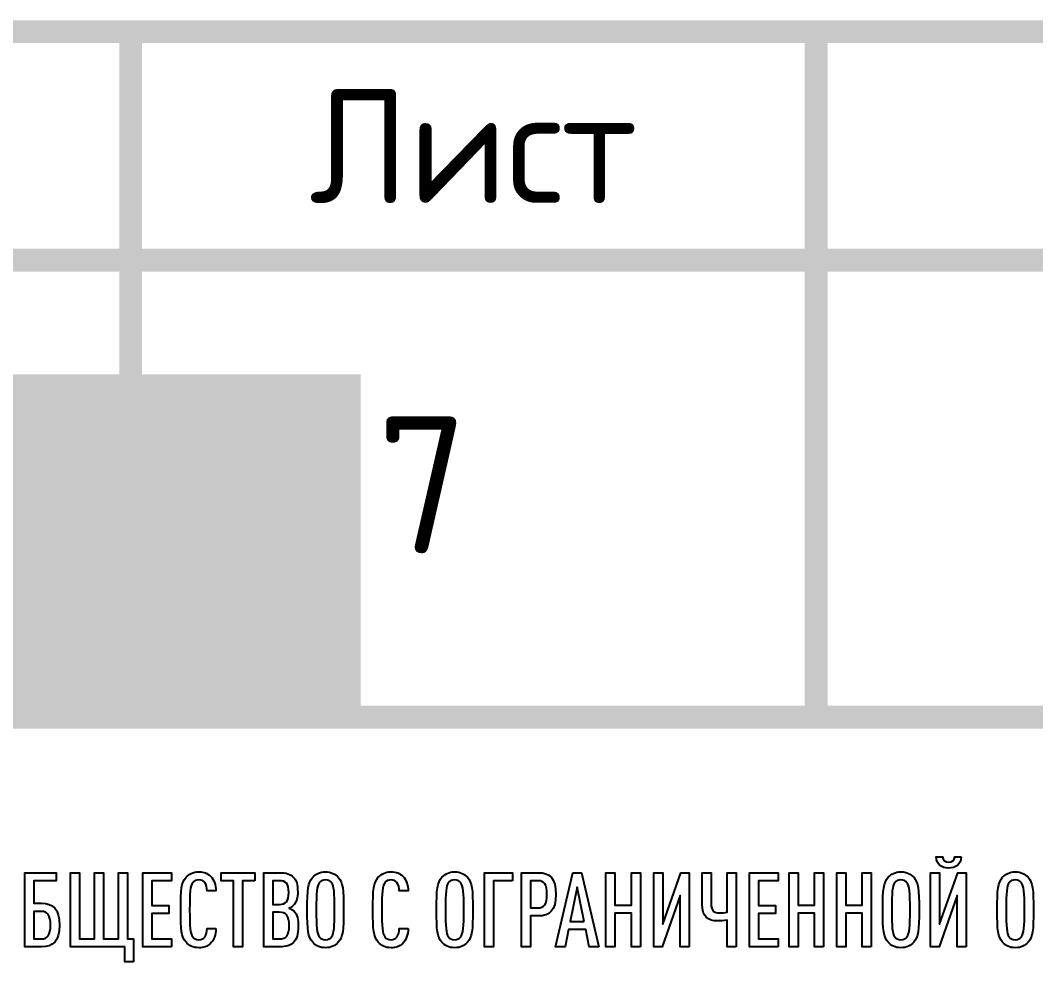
# Model space of a CAD drawing. Header units: metres. Extents: x 1981 to 7362, y 1229 to 3678.
# Drawn here: x 3474.29 to 3496.51, y 2945.79 to 2966.67 of the extents above; entities that cross this region are included whole.
import ezdxf
from ezdxf.enums import TextEntityAlignment as Align

# ---------------------------------------------------------------- set-up
doc = ezdxf.new("R2018")
doc.units = ezdxf.units.M
doc.layers.add('layer 1', color=7, linetype='Continuous')
doc.layers.add('Форматы', color=7, linetype='Continuous')
doc.styles.add('GOST-2.304_Type-B', font='GOST Common.ttf')
doc.styles.get("Standard").update_dxf_attribs({"font": 'GOST Common.ttf'})

# ---------------------------------------------------------------- blocks, each defined once
blk = doc.blocks.new('Лого')
at = {"layer": 'layer 1', "color": 159}
for points, knots in [([(6.6198, 2.3792), (6.6198, 2.3792), (6.5883, 2.3792), (6.5883, 2.3792), (6.5883, 2.3792), (6.5862, 2.3604), (6.5751, 2.3523), (6.5583, 2.3523), (6.5583, 2.3523), (6.5415, 2.3523), (6.5304, 2.3604), (6.5283, 2.3792), (6.5283, 2.3792), (6.5283, 2.3792), (6.4968, 2.3792), (6.4968, 2.3792), (6.4968, 2.3792), (6.4994, 2.3391), (6.5243, 2.3239), (6.5583, 2.3239), (6.5583, 2.3239), (6.5923, 2.3239), (6.6172, 2.3391), (6.6198, 2.3792)], [0, 0, 0, 0, 0.142857, 0.142857, 0.142857, 0.142857, 0.285714, 0.285714, 0.285714, 0.285714, 0.428571, 0.428571, 0.428571, 0.428571, 0.571429, 0.571429, 0.571429, 0.571429, 0.714286, 0.714286, 0.714286, 0.714286, 1, 1, 1, 1]), ([(2.2278, 2.046), (2.2278, 2.1263), (2.1958, 2.1522), (2.1409, 2.1522), (2.1409, 2.1522), (2.1409, 2.1522), (2.1023, 2.1522), (2.1023, 2.1522), (2.1023, 2.1522), (2.1023, 2.1522), (2.1023, 2.2624), (2.1023, 2.2624), (2.1023, 2.2624), (2.1023, 2.2624), (2.2115, 2.2624), (2.2115, 2.2624), (2.2115, 2.2624), (2.2115, 2.2624), (2.2115, 2.3015), (2.2115, 2.3015), (2.2115, 2.3015), (2.2115, 2.3015), (2.0586, 2.3015), (2.0586, 2.3015), (2.0586, 2.3015), (2.0586, 2.3015), (2.0586, 1.9399), (2.0586, 1.9399), (2.0586, 1.9399), (2.0586, 1.9399), (2.1409, 1.9399), (2.1409, 1.9399), (2.1409, 1.9399), (2.1953, 1.9399), (2.2278, 1.9663), (2.2278, 2.046)], [0, 0, 0, 0, 0.1, 0.1, 0.1, 0.1, 0.2, 0.2, 0.2, 0.2, 0.3, 0.3, 0.3, 0.3, 0.4, 0.4, 0.4, 0.4, 0.5, 0.5, 0.5, 0.5, 0.6, 0.6, 0.6, 0.6, 0.7, 0.7, 0.7, 0.7, 0.8, 0.8, 0.8, 0.8, 1, 1, 1, 1]), ([(2.5874, 1.8678), (2.5874, 1.8678), (2.5874, 1.979), (2.5874, 1.979), (2.5874, 1.979), (2.5874, 1.979), (2.5589, 1.979), (2.5589, 1.979), (2.5589, 1.979), (2.5589, 1.979), (2.5589, 2.3015), (2.5589, 2.3015), (2.5589, 2.3015), (2.5589, 2.3015), (2.5153, 2.3015), (2.5153, 2.3015), (2.5153, 2.3015), (2.5153, 2.3015), (2.5153, 1.979), (2.5153, 1.979), (2.5153, 1.979), (2.5153, 1.979), (2.4421, 1.979), (2.4421, 1.979), (2.4421, 1.979), (2.4421, 1.979), (2.4421, 2.3015), (2.4421, 2.3015), (2.4421, 2.3015), (2.4421, 2.3015), (2.3984, 2.3015), (2.3984, 2.3015), (2.3984, 2.3015), (2.3984, 2.3015), (2.3984, 1.979), (2.3984, 1.979), (2.3984, 1.979), (2.3984, 1.979), (2.3253, 1.979), (2.3253, 1.979), (2.3253, 1.979), (2.3253, 1.979), (2.3253, 2.3015), (2.3253, 2.3015), (2.3253, 2.3015), (2.3253, 2.3015), (2.2816, 2.3015), (2.2816, 2.3015), (2.2816, 2.3015), (2.2816, 2.3015), (2.2816, 1.9399), (2.2816, 1.9399), (2.2816, 1.9399), (2.2816, 1.9399), (2.5457, 1.9399), (2.5457, 1.9399), (2.5457, 1.9399), (2.5457, 1.9399), (2.5457, 1.8678), (2.5457, 1.8678), (2.5457, 1.8678), (2.5457, 1.8678), (2.5874, 1.8678), (2.5874, 1.8678)], [0, 0, 0, 0, 0.058824, 0.058824, 0.058824, 0.058824, 0.117647, 0.117647, 0.117647, 0.117647, 0.176471, 0.176471, 0.176471, 0.176471, 0.235294, 0.235294, 0.235294, 0.235294, 0.294118, 0.294118, 0.294118, 0.294118, 0.352941, 0.352941, 0.352941, 0.352941, 0.411765, 0.411765, 0.411765, 0.411765, 0.470588, 0.470588, 0.470588, 0.470588, 0.529412, 0.529412, 0.529412, 0.529412, 0.588235, 0.588235, 0.588235, 0.588235, 0.647059, 0.647059, 0.647059, 0.647059, 0.705882, 0.705882, 0.705882, 0.705882, 0.764706, 0.764706, 0.764706, 0.764706, 0.823529, 0.823529, 0.823529, 0.823529, 0.882353, 0.882353, 0.882353, 0.882353, 1, 1, 1, 1]), ([(2.7733, 1.9399), (2.7733, 1.9399), (2.7733, 1.979), (2.7733, 1.979), (2.7733, 1.979), (2.7733, 1.979), (2.6773, 1.979), (2.6773, 1.979), (2.6773, 1.979), (2.6773, 1.979), (2.6773, 2.1019), (2.6773, 2.1019), (2.6773, 2.1019), (2.6773, 2.1019), (2.7601, 2.1019), (2.7601, 2.1019), (2.7601, 2.1019), (2.7601, 2.1019), (2.7601, 2.141), (2.7601, 2.141), (2.7601, 2.141), (2.7601, 2.141), (2.6773, 2.141), (2.6773, 2.141), (2.6773, 2.141), (2.6773, 2.141), (2.6773, 2.2624), (2.6773, 2.2624), (2.6773, 2.2624), (2.6773, 2.2624), (2.7733, 2.2624), (2.7733, 2.2624), (2.7733, 2.2624), (2.7733, 2.2624), (2.7733, 2.3015), (2.7733, 2.3015), (2.7733, 2.3015), (2.7733, 2.3015), (2.6336, 2.3015), (2.6336, 2.3015), (2.6336, 2.3015), (2.6336, 2.3015), (2.6336, 1.9399), (2.6336, 1.9399), (2.6336, 1.9399), (2.6336, 1.9399), (2.7733, 1.9399), (2.7733, 1.9399)], [0, 0, 0, 0, 0.076923, 0.076923, 0.076923, 0.076923, 0.153846, 0.153846, 0.153846, 0.153846, 0.230769, 0.230769, 0.230769, 0.230769, 0.307692, 0.307692, 0.307692, 0.307692, 0.384615, 0.384615, 0.384615, 0.384615, 0.461538, 0.461538, 0.461538, 0.461538, 0.538462, 0.538462, 0.538462, 0.538462, 0.615385, 0.615385, 0.615385, 0.615385, 0.692308, 0.692308, 0.692308, 0.692308, 0.769231, 0.769231, 0.769231, 0.769231, 0.846154, 0.846154, 0.846154, 0.846154, 1, 1, 1, 1]), ([(2.9897, 2.0293), (2.9897, 2.0293), (2.9465, 2.0293), (2.9465, 2.0293), (2.9465, 2.0293), (2.946, 2.014), (2.9429, 1.9983), (2.9348, 1.9876), (2.9348, 1.9876), (2.9292, 1.9805), (2.9201, 1.9749), (2.9064, 1.9749), (2.9064, 1.9749), (2.8921, 1.9749), (2.8825, 1.9805), (2.8764, 1.9886), (2.8764, 1.9886), (2.8637, 2.0059), (2.8617, 2.0349), (2.8617, 2.1207), (2.8617, 2.1207), (2.8617, 2.2065), (2.8637, 2.2355), (2.8764, 2.2528), (2.8764, 2.2528), (2.8825, 2.2609), (2.8921, 2.2665), (2.9064, 2.2665), (2.9064, 2.2665), (2.9201, 2.2665), (2.9292, 2.2609), (2.9348, 2.2538), (2.9348, 2.2538), (2.9434, 2.2431), (2.946, 2.2279), (2.9465, 2.2126), (2.9465, 2.2126), (2.9465, 2.2126), (2.9897, 2.2126), (2.9897, 2.2126), (2.9897, 2.2126), (2.9891, 2.2421), (2.9805, 2.268), (2.9638, 2.2843), (2.9638, 2.2843), (2.9495, 2.298), (2.9318, 2.3056), (2.9064, 2.3056), (2.9064, 2.3056), (2.8779, 2.3056), (2.8581, 2.2949), (2.8444, 2.2792), (2.8444, 2.2792), (2.8205, 2.2517), (2.818, 2.2208), (2.818, 2.1207), (2.818, 2.1207), (2.818, 2.0206), (2.8205, 1.9897), (2.8444, 1.9622), (2.8444, 1.9622), (2.8581, 1.9465), (2.8779, 1.9358), (2.9064, 1.9358), (2.9064, 1.9358), (2.9302, 1.9358), (2.948, 1.9429), (2.9622, 1.9556), (2.9622, 1.9556), (2.98, 1.9719), (2.9891, 1.9988), (2.9897, 2.0293)], [0, 0, 0, 0, 0.052632, 0.052632, 0.052632, 0.052632, 0.105263, 0.105263, 0.105263, 0.105263, 0.157895, 0.157895, 0.157895, 0.157895, 0.210526, 0.210526, 0.210526, 0.210526, 0.263158, 0.263158, 0.263158, 0.263158, 0.315789, 0.315789, 0.315789, 0.315789, 0.368421, 0.368421, 0.368421, 0.368421, 0.421053, 0.421053, 0.421053, 0.421053, 0.473684, 0.473684, 0.473684, 0.473684, 0.526316, 0.526316, 0.526316, 0.526316, 0.578947, 0.578947, 0.578947, 0.578947, 0.631579, 0.631579, 0.631579, 0.631579, 0.684211, 0.684211, 0.684211, 0.684211, 0.736842, 0.736842, 0.736842, 0.736842, 0.789474, 0.789474, 0.789474, 0.789474, 0.842105, 0.842105, 0.842105, 0.842105, 0.894737, 0.894737, 0.894737, 0.894737, 1, 1, 1, 1]), ([(3.1796, 2.2624), (3.1796, 2.2624), (3.1796, 2.3015), (3.1796, 2.3015), (3.1796, 2.3015), (3.1796, 2.3015), (3.0145, 2.3015), (3.0145, 2.3015), (3.0145, 2.3015), (3.0145, 2.3015), (3.0145, 2.2624), (3.0145, 2.2624), (3.0145, 2.2624), (3.0145, 2.2624), (3.0755, 2.2624), (3.0755, 2.2624), (3.0755, 2.2624), (3.0755, 2.2624), (3.0755, 1.9399), (3.0755, 1.9399), (3.0755, 1.9399), (3.0755, 1.9399), (3.1192, 1.9399), (3.1192, 1.9399), (3.1192, 1.9399), (3.1192, 1.9399), (3.1192, 2.2624), (3.1192, 2.2624), (3.1192, 2.2624), (3.1192, 2.2624), (3.1796, 2.2624), (3.1796, 2.2624)], [0, 0, 0, 0, 0.111111, 0.111111, 0.111111, 0.111111, 0.222222, 0.222222, 0.222222, 0.222222, 0.333333, 0.333333, 0.333333, 0.333333, 0.444444, 0.444444, 0.444444, 0.444444, 0.555556, 0.555556, 0.555556, 0.555556, 0.666667, 0.666667, 0.666667, 0.666667, 0.777778, 0.777778, 0.777778, 0.777778, 1, 1, 1, 1]), ([(3.3904, 2.0415), (3.3904, 2.0725), (3.3874, 2.0968), (3.3686, 2.1151), (3.3686, 2.1151), (3.3625, 2.1207), (3.3543, 2.1258), (3.3462, 2.1283), (3.3462, 2.1283), (3.3533, 2.1314), (3.3604, 2.1359), (3.3665, 2.142), (3.3665, 2.142), (3.3843, 2.1593), (3.3879, 2.1806), (3.3879, 2.2065), (3.3879, 2.2065), (3.3879, 2.2457), (3.3823, 2.2634), (3.3665, 2.2797), (3.3665, 2.2797), (3.3518, 2.2949), (3.3325, 2.3015), (3.3005, 2.3015), (3.3005, 2.3015), (3.3005, 2.3015), (3.2228, 2.3015), (3.2228, 2.3015), (3.2228, 2.3015), (3.2228, 2.3015), (3.2228, 1.9399), (3.2228, 1.9399), (3.2228, 1.9399), (3.2228, 1.9399), (3.3005, 1.9399), (3.3005, 1.9399), (3.3005, 1.9399), (3.3325, 1.9399), (3.3523, 1.9465), (3.367, 1.9617), (3.367, 1.9617), (3.3833, 1.9785), (3.3904, 1.9978), (3.3904, 2.0415)], [0, 0, 0, 0, 0.083333, 0.083333, 0.083333, 0.083333, 0.166667, 0.166667, 0.166667, 0.166667, 0.25, 0.25, 0.25, 0.25, 0.333333, 0.333333, 0.333333, 0.333333, 0.416667, 0.416667, 0.416667, 0.416667, 0.5, 0.5, 0.5, 0.5, 0.583333, 0.583333, 0.583333, 0.583333, 0.666667, 0.666667, 0.666667, 0.666667, 0.75, 0.75, 0.75, 0.75, 0.833333, 0.833333, 0.833333, 0.833333, 1, 1, 1, 1]), ([(3.6114, 2.1207), (3.6114, 2.2208), (3.6083, 2.2533), (3.5849, 2.2792), (3.5849, 2.2792), (3.5707, 2.2949), (3.5514, 2.3056), (3.523, 2.3056), (3.523, 2.3056), (3.4945, 2.3056), (3.4752, 2.2949), (3.461, 2.2792), (3.461, 2.2792), (3.4376, 2.2533), (3.4346, 2.2208), (3.4346, 2.1207), (3.4346, 2.1207), (3.4346, 2.0206), (3.4376, 1.9881), (3.461, 1.9622), (3.461, 1.9622), (3.4752, 1.9465), (3.4945, 1.9358), (3.523, 1.9358), (3.523, 1.9358), (3.5514, 1.9358), (3.5707, 1.9465), (3.5849, 1.9622), (3.5849, 1.9622), (3.6083, 1.9881), (3.6114, 2.0206), (3.6114, 2.1207)], [0, 0, 0, 0, 0.111111, 0.111111, 0.111111, 0.111111, 0.222222, 0.222222, 0.222222, 0.222222, 0.333333, 0.333333, 0.333333, 0.333333, 0.444444, 0.444444, 0.444444, 0.444444, 0.555556, 0.555556, 0.555556, 0.555556, 0.666667, 0.666667, 0.666667, 0.666667, 0.777778, 0.777778, 0.777778, 0.777778, 1, 1, 1, 1]), ([(3.9258, 2.0293), (3.9258, 2.0293), (3.8826, 2.0293), (3.8826, 2.0293), (3.8826, 2.0293), (3.8821, 2.014), (3.879, 1.9983), (3.8709, 1.9876), (3.8709, 1.9876), (3.8653, 1.9805), (3.8562, 1.9749), (3.8425, 1.9749), (3.8425, 1.9749), (3.8282, 1.9749), (3.8186, 1.9805), (3.8125, 1.9886), (3.8125, 1.9886), (3.7998, 2.0059), (3.7978, 2.0349), (3.7978, 2.1207), (3.7978, 2.1207), (3.7978, 2.2065), (3.7998, 2.2355), (3.8125, 2.2528), (3.8125, 2.2528), (3.8186, 2.2609), (3.8282, 2.2665), (3.8425, 2.2665), (3.8425, 2.2665), (3.8562, 2.2665), (3.8653, 2.2609), (3.8709, 2.2538), (3.8709, 2.2538), (3.8795, 2.2431), (3.8821, 2.2279), (3.8826, 2.2126), (3.8826, 2.2126), (3.8826, 2.2126), (3.9258, 2.2126), (3.9258, 2.2126), (3.9258, 2.2126), (3.9252, 2.2421), (3.9166, 2.268), (3.8999, 2.2843), (3.8999, 2.2843), (3.8856, 2.298), (3.8679, 2.3056), (3.8425, 2.3056), (3.8425, 2.3056), (3.814, 2.3056), (3.7942, 2.2949), (3.7805, 2.2792), (3.7805, 2.2792), (3.7566, 2.2517), (3.7541, 2.2208), (3.7541, 2.1207), (3.7541, 2.1207), (3.7541, 2.0206), (3.7566, 1.9897), (3.7805, 1.9622), (3.7805, 1.9622), (3.7942, 1.9465), (3.814, 1.9358), (3.8425, 1.9358), (3.8425, 1.9358), (3.8663, 1.9358), (3.8841, 1.9429), (3.8983, 1.9556), (3.8983, 1.9556), (3.9161, 1.9719), (3.9252, 1.9988), (3.9258, 2.0293)], [0, 0, 0, 0, 0.052632, 0.052632, 0.052632, 0.052632, 0.105263, 0.105263, 0.105263, 0.105263, 0.157895, 0.157895, 0.157895, 0.157895, 0.210526, 0.210526, 0.210526, 0.210526, 0.263158, 0.263158, 0.263158, 0.263158, 0.315789, 0.315789, 0.315789, 0.315789, 0.368421, 0.368421, 0.368421, 0.368421, 0.421053, 0.421053, 0.421053, 0.421053, 0.473684, 0.473684, 0.473684, 0.473684, 0.526316, 0.526316, 0.526316, 0.526316, 0.578947, 0.578947, 0.578947, 0.578947, 0.631579, 0.631579, 0.631579, 0.631579, 0.684211, 0.684211, 0.684211, 0.684211, 0.736842, 0.736842, 0.736842, 0.736842, 0.789474, 0.789474, 0.789474, 0.789474, 0.842105, 0.842105, 0.842105, 0.842105, 0.894737, 0.894737, 0.894737, 0.894737, 1, 1, 1, 1]), ([(4.2407, 2.1207), (4.2407, 2.2208), (4.2376, 2.2533), (4.2143, 2.2792), (4.2143, 2.2792), (4.2, 2.2949), (4.1807, 2.3056), (4.1523, 2.3056), (4.1523, 2.3056), (4.1238, 2.3056), (4.1045, 2.2949), (4.0903, 2.2792), (4.0903, 2.2792), (4.067, 2.2533), (4.0639, 2.2208), (4.0639, 2.1207), (4.0639, 2.1207), (4.0639, 2.0206), (4.067, 1.9881), (4.0903, 1.9622), (4.0903, 1.9622), (4.1045, 1.9465), (4.1238, 1.9358), (4.1523, 1.9358), (4.1523, 1.9358), (4.1807, 1.9358), (4.2, 1.9465), (4.2143, 1.9622), (4.2143, 1.9622), (4.2376, 1.9881), (4.2407, 2.0206), (4.2407, 2.1207)], [0, 0, 0, 0, 0.111111, 0.111111, 0.111111, 0.111111, 0.222222, 0.222222, 0.222222, 0.222222, 0.333333, 0.333333, 0.333333, 0.333333, 0.444444, 0.444444, 0.444444, 0.444444, 0.555556, 0.555556, 0.555556, 0.555556, 0.666667, 0.666667, 0.666667, 0.666667, 0.777778, 0.777778, 0.777778, 0.777778, 1, 1, 1, 1]), ([(4.4337, 2.2624), (4.4337, 2.2624), (4.4337, 2.3015), (4.4337, 2.3015), (4.4337, 2.3015), (4.4337, 2.3015), (4.297, 2.3015), (4.297, 2.3015), (4.297, 2.3015), (4.297, 2.3015), (4.297, 1.9399), (4.297, 1.9399), (4.297, 1.9399), (4.297, 1.9399), (4.3407, 1.9399), (4.3407, 1.9399), (4.3407, 1.9399), (4.3407, 1.9399), (4.3407, 2.2624), (4.3407, 2.2624), (4.3407, 2.2624), (4.3407, 2.2624), (4.4337, 2.2624), (4.4337, 2.2624)], [0, 0, 0, 0, 0.142857, 0.142857, 0.142857, 0.142857, 0.285714, 0.285714, 0.285714, 0.285714, 0.428571, 0.428571, 0.428571, 0.428571, 0.571429, 0.571429, 0.571429, 0.571429, 0.714286, 0.714286, 0.714286, 0.714286, 1, 1, 1, 1]), ([(4.6455, 2.1959), (4.6455, 2.2761), (4.6145, 2.3015), (4.5596, 2.3015), (4.5596, 2.3015), (4.5596, 2.3015), (4.4784, 2.3015), (4.4784, 2.3015), (4.4784, 2.3015), (4.4784, 2.3015), (4.4784, 1.9399), (4.4784, 1.9399), (4.4784, 1.9399), (4.4784, 1.9399), (4.522, 1.9399), (4.522, 1.9399), (4.522, 1.9399), (4.522, 1.9399), (4.522, 2.0907), (4.522, 2.0907), (4.522, 2.0907), (4.522, 2.0907), (4.5596, 2.0907), (4.5596, 2.0907), (4.5596, 2.0907), (4.6135, 2.0907), (4.6455, 2.1166), (4.6455, 2.1959)], [0, 0, 0, 0, 0.125, 0.125, 0.125, 0.125, 0.25, 0.25, 0.25, 0.25, 0.375, 0.375, 0.375, 0.375, 0.5, 0.5, 0.5, 0.5, 0.625, 0.625, 0.625, 0.625, 0.75, 0.75, 0.75, 0.75, 1, 1, 1, 1]), ([(4.8542, 1.9399), (4.8542, 1.9399), (4.7704, 2.3015), (4.7704, 2.3015), (4.7704, 2.3015), (4.7704, 2.3015), (4.7283, 2.3015), (4.7283, 2.3015), (4.7283, 2.3015), (4.7283, 2.3015), (4.6439, 1.9399), (4.6439, 1.9399), (4.6439, 1.9399), (4.6439, 1.9399), (4.6897, 1.9399), (4.6897, 1.9399), (4.6897, 1.9399), (4.6897, 1.9399), (4.7069, 2.0252), (4.7069, 2.0252), (4.7069, 2.0252), (4.7069, 2.0252), (4.7907, 2.0252), (4.7907, 2.0252), (4.7907, 2.0252), (4.7907, 2.0252), (4.808, 1.9399), (4.808, 1.9399), (4.808, 1.9399), (4.808, 1.9399), (4.8542, 1.9399), (4.8542, 1.9399)], [0, 0, 0, 0, 0.111111, 0.111111, 0.111111, 0.111111, 0.222222, 0.222222, 0.222222, 0.222222, 0.333333, 0.333333, 0.333333, 0.333333, 0.444444, 0.444444, 0.444444, 0.444444, 0.555556, 0.555556, 0.555556, 0.555556, 0.666667, 0.666667, 0.666667, 0.666667, 0.777778, 0.777778, 0.777778, 0.777778, 1, 1, 1, 1]), ([(5.0569, 1.9399), (5.0569, 1.9399), (5.0569, 2.3015), (5.0569, 2.3015), (5.0569, 2.3015), (5.0569, 2.3015), (5.0132, 2.3015), (5.0132, 2.3015), (5.0132, 2.3015), (5.0132, 2.3015), (5.0132, 2.1436), (5.0132, 2.1436), (5.0132, 2.1436), (5.0132, 2.1436), (4.933, 2.1436), (4.933, 2.1436), (4.933, 2.1436), (4.933, 2.1436), (4.933, 2.3015), (4.933, 2.3015), (4.933, 2.3015), (4.933, 2.3015), (4.8893, 2.3015), (4.8893, 2.3015), (4.8893, 2.3015), (4.8893, 2.3015), (4.8893, 1.9399), (4.8893, 1.9399), (4.8893, 1.9399), (4.8893, 1.9399), (4.933, 1.9399), (4.933, 1.9399), (4.933, 1.9399), (4.933, 1.9399), (4.933, 2.1039), (4.933, 2.1039), (4.933, 2.1039), (4.933, 2.1039), (5.0132, 2.1039), (5.0132, 2.1039), (5.0132, 2.1039), (5.0132, 2.1039), (5.0132, 1.9399), (5.0132, 1.9399), (5.0132, 1.9399), (5.0132, 1.9399), (5.0569, 1.9399), (5.0569, 1.9399)], [0, 0, 0, 0, 0.076923, 0.076923, 0.076923, 0.076923, 0.153846, 0.153846, 0.153846, 0.153846, 0.230769, 0.230769, 0.230769, 0.230769, 0.307692, 0.307692, 0.307692, 0.307692, 0.384615, 0.384615, 0.384615, 0.384615, 0.461538, 0.461538, 0.461538, 0.461538, 0.538462, 0.538462, 0.538462, 0.538462, 0.615385, 0.615385, 0.615385, 0.615385, 0.692308, 0.692308, 0.692308, 0.692308, 0.769231, 0.769231, 0.769231, 0.769231, 0.846154, 0.846154, 0.846154, 0.846154, 1, 1, 1, 1]), ([(5.2946, 1.9399), (5.2946, 1.9399), (5.2946, 2.3015), (5.2946, 2.3015), (5.2946, 2.3015), (5.2946, 2.3015), (5.2545, 2.3015), (5.2545, 2.3015), (5.2545, 2.3015), (5.2545, 2.3015), (5.1656, 2.0501), (5.1656, 2.0501), (5.1656, 2.0501), (5.1656, 2.0501), (5.1656, 2.3015), (5.1656, 2.3015), (5.1656, 2.3015), (5.1656, 2.3015), (5.1219, 2.3015), (5.1219, 2.3015), (5.1219, 2.3015), (5.1219, 2.3015), (5.1219, 1.9399), (5.1219, 1.9399), (5.1219, 1.9399), (5.1219, 1.9399), (5.1625, 1.9399), (5.1625, 1.9399), (5.1625, 1.9399), (5.1625, 1.9399), (5.2509, 2.1908), (5.2509, 2.1908), (5.2509, 2.1908), (5.2509, 2.1908), (5.2509, 1.9399), (5.2509, 1.9399), (5.2509, 1.9399), (5.2509, 1.9399), (5.2946, 1.9399), (5.2946, 1.9399)], [0, 0, 0, 0, 0.090909, 0.090909, 0.090909, 0.090909, 0.181818, 0.181818, 0.181818, 0.181818, 0.272727, 0.272727, 0.272727, 0.272727, 0.363636, 0.363636, 0.363636, 0.363636, 0.454545, 0.454545, 0.454545, 0.454545, 0.545455, 0.545455, 0.545455, 0.545455, 0.636364, 0.636364, 0.636364, 0.636364, 0.727273, 0.727273, 0.727273, 0.727273, 0.818182, 0.818182, 0.818182, 0.818182, 1, 1, 1, 1]), ([(5.5227, 1.9399), (5.5227, 1.9399), (5.5227, 2.3015), (5.5227, 2.3015), (5.5227, 2.3015), (5.5227, 2.3015), (5.479, 2.3015), (5.479, 2.3015), (5.479, 2.3015), (5.479, 2.3015), (5.479, 2.1085), (5.479, 2.1085), (5.479, 2.1085), (5.4658, 2.1065), (5.4546, 2.1055), (5.4404, 2.1055), (5.4404, 2.1055), (5.4165, 2.1055), (5.4013, 2.1141), (5.4013, 2.1532), (5.4013, 2.1532), (5.4013, 2.1532), (5.4013, 2.3015), (5.4013, 2.3015), (5.4013, 2.3015), (5.4013, 2.3015), (5.3576, 2.3015), (5.3576, 2.3015), (5.3576, 2.3015), (5.3576, 2.3015), (5.3576, 2.1486), (5.3576, 2.1486), (5.3576, 2.1486), (5.3576, 2.0867), (5.384, 2.0664), (5.4338, 2.0664), (5.4338, 2.0664), (5.4485, 2.0664), (5.4627, 2.0674), (5.479, 2.0699), (5.479, 2.0699), (5.479, 2.0699), (5.479, 1.9399), (5.479, 1.9399), (5.479, 1.9399), (5.479, 1.9399), (5.5227, 1.9399), (5.5227, 1.9399)], [0, 0, 0, 0, 0.076923, 0.076923, 0.076923, 0.076923, 0.153846, 0.153846, 0.153846, 0.153846, 0.230769, 0.230769, 0.230769, 0.230769, 0.307692, 0.307692, 0.307692, 0.307692, 0.384615, 0.384615, 0.384615, 0.384615, 0.461538, 0.461538, 0.461538, 0.461538, 0.538462, 0.538462, 0.538462, 0.538462, 0.615385, 0.615385, 0.615385, 0.615385, 0.692308, 0.692308, 0.692308, 0.692308, 0.769231, 0.769231, 0.769231, 0.769231, 0.846154, 0.846154, 0.846154, 0.846154, 1, 1, 1, 1]), ([(5.7273, 1.9399), (5.7273, 1.9399), (5.7273, 1.979), (5.7273, 1.979), (5.7273, 1.979), (5.7273, 1.979), (5.6314, 1.979), (5.6314, 1.979), (5.6314, 1.979), (5.6314, 1.979), (5.6314, 2.1019), (5.6314, 2.1019), (5.6314, 2.1019), (5.6314, 2.1019), (5.7141, 2.1019), (5.7141, 2.1019), (5.7141, 2.1019), (5.7141, 2.1019), (5.7141, 2.141), (5.7141, 2.141), (5.7141, 2.141), (5.7141, 2.141), (5.6314, 2.141), (5.6314, 2.141), (5.6314, 2.141), (5.6314, 2.141), (5.6314, 2.2624), (5.6314, 2.2624), (5.6314, 2.2624), (5.6314, 2.2624), (5.7273, 2.2624), (5.7273, 2.2624), (5.7273, 2.2624), (5.7273, 2.2624), (5.7273, 2.3015), (5.7273, 2.3015), (5.7273, 2.3015), (5.7273, 2.3015), (5.5877, 2.3015), (5.5877, 2.3015), (5.5877, 2.3015), (5.5877, 2.3015), (5.5877, 1.9399), (5.5877, 1.9399), (5.5877, 1.9399), (5.5877, 1.9399), (5.7273, 1.9399), (5.7273, 1.9399)], [0, 0, 0, 0, 0.076923, 0.076923, 0.076923, 0.076923, 0.153846, 0.153846, 0.153846, 0.153846, 0.230769, 0.230769, 0.230769, 0.230769, 0.307692, 0.307692, 0.307692, 0.307692, 0.384615, 0.384615, 0.384615, 0.384615, 0.461538, 0.461538, 0.461538, 0.461538, 0.538462, 0.538462, 0.538462, 0.538462, 0.615385, 0.615385, 0.615385, 0.615385, 0.692308, 0.692308, 0.692308, 0.692308, 0.769231, 0.769231, 0.769231, 0.769231, 0.846154, 0.846154, 0.846154, 0.846154, 1, 1, 1, 1]), ([(5.9483, 1.9399), (5.9483, 1.9399), (5.9483, 2.3015), (5.9483, 2.3015), (5.9483, 2.3015), (5.9483, 2.3015), (5.9046, 2.3015), (5.9046, 2.3015), (5.9046, 2.3015), (5.9046, 2.3015), (5.9046, 2.1436), (5.9046, 2.1436), (5.9046, 2.1436), (5.9046, 2.1436), (5.8244, 2.1436), (5.8244, 2.1436), (5.8244, 2.1436), (5.8244, 2.1436), (5.8244, 2.3015), (5.8244, 2.3015), (5.8244, 2.3015), (5.8244, 2.3015), (5.7807, 2.3015), (5.7807, 2.3015), (5.7807, 2.3015), (5.7807, 2.3015), (5.7807, 1.9399), (5.7807, 1.9399), (5.7807, 1.9399), (5.7807, 1.9399), (5.8244, 1.9399), (5.8244, 1.9399), (5.8244, 1.9399), (5.8244, 1.9399), (5.8244, 2.1039), (5.8244, 2.1039), (5.8244, 2.1039), (5.8244, 2.1039), (5.9046, 2.1039), (5.9046, 2.1039), (5.9046, 2.1039), (5.9046, 2.1039), (5.9046, 1.9399), (5.9046, 1.9399), (5.9046, 1.9399), (5.9046, 1.9399), (5.9483, 1.9399), (5.9483, 1.9399)], [0, 0, 0, 0, 0.076923, 0.076923, 0.076923, 0.076923, 0.153846, 0.153846, 0.153846, 0.153846, 0.230769, 0.230769, 0.230769, 0.230769, 0.307692, 0.307692, 0.307692, 0.307692, 0.384615, 0.384615, 0.384615, 0.384615, 0.461538, 0.461538, 0.461538, 0.461538, 0.538462, 0.538462, 0.538462, 0.538462, 0.615385, 0.615385, 0.615385, 0.615385, 0.692308, 0.692308, 0.692308, 0.692308, 0.769231, 0.769231, 0.769231, 0.769231, 0.846154, 0.846154, 0.846154, 0.846154, 1, 1, 1, 1]), ([(6.1809, 1.9399), (6.1809, 1.9399), (6.1809, 2.3015), (6.1809, 2.3015), (6.1809, 2.3015), (6.1809, 2.3015), (6.1372, 2.3015), (6.1372, 2.3015), (6.1372, 2.3015), (6.1372, 2.3015), (6.1372, 2.1436), (6.1372, 2.1436), (6.1372, 2.1436), (6.1372, 2.1436), (6.057, 2.1436), (6.057, 2.1436), (6.057, 2.1436), (6.057, 2.1436), (6.057, 2.3015), (6.057, 2.3015), (6.057, 2.3015), (6.057, 2.3015), (6.0133, 2.3015), (6.0133, 2.3015), (6.0133, 2.3015), (6.0133, 2.3015), (6.0133, 1.9399), (6.0133, 1.9399), (6.0133, 1.9399), (6.0133, 1.9399), (6.057, 1.9399), (6.057, 1.9399), (6.057, 1.9399), (6.057, 1.9399), (6.057, 2.1039), (6.057, 2.1039), (6.057, 2.1039), (6.057, 2.1039), (6.1372, 2.1039), (6.1372, 2.1039), (6.1372, 2.1039), (6.1372, 2.1039), (6.1372, 1.9399), (6.1372, 1.9399), (6.1372, 1.9399), (6.1372, 1.9399), (6.1809, 1.9399), (6.1809, 1.9399)], [0, 0, 0, 0, 0.076923, 0.076923, 0.076923, 0.076923, 0.153846, 0.153846, 0.153846, 0.153846, 0.230769, 0.230769, 0.230769, 0.230769, 0.307692, 0.307692, 0.307692, 0.307692, 0.384615, 0.384615, 0.384615, 0.384615, 0.461538, 0.461538, 0.461538, 0.461538, 0.538462, 0.538462, 0.538462, 0.538462, 0.615385, 0.615385, 0.615385, 0.615385, 0.692308, 0.692308, 0.692308, 0.692308, 0.769231, 0.769231, 0.769231, 0.769231, 0.846154, 0.846154, 0.846154, 0.846154, 1, 1, 1, 1]), ([(6.4141, 2.1207), (6.4141, 2.2208), (6.411, 2.2533), (6.3877, 2.2792), (6.3877, 2.2792), (6.3734, 2.2949), (6.3541, 2.3056), (6.3257, 2.3056), (6.3257, 2.3056), (6.2972, 2.3056), (6.2779, 2.2949), (6.2637, 2.2792), (6.2637, 2.2792), (6.2404, 2.2533), (6.2373, 2.2208), (6.2373, 2.1207), (6.2373, 2.1207), (6.2373, 2.0206), (6.2404, 1.9881), (6.2637, 1.9622), (6.2637, 1.9622), (6.2779, 1.9465), (6.2972, 1.9358), (6.3257, 1.9358), (6.3257, 1.9358), (6.3541, 1.9358), (6.3734, 1.9465), (6.3877, 1.9622), (6.3877, 1.9622), (6.411, 1.9881), (6.4141, 2.0206), (6.4141, 2.1207)], [0, 0, 0, 0, 0.111111, 0.111111, 0.111111, 0.111111, 0.222222, 0.222222, 0.222222, 0.222222, 0.333333, 0.333333, 0.333333, 0.333333, 0.444444, 0.444444, 0.444444, 0.444444, 0.555556, 0.555556, 0.555556, 0.555556, 0.666667, 0.666667, 0.666667, 0.666667, 0.777778, 0.777778, 0.777778, 0.777778, 1, 1, 1, 1]), ([(6.6431, 1.9399), (6.6431, 1.9399), (6.6431, 2.3015), (6.6431, 2.3015), (6.6431, 2.3015), (6.6431, 2.3015), (6.603, 2.3015), (6.603, 2.3015), (6.603, 2.3015), (6.603, 2.3015), (6.5141, 2.0501), (6.5141, 2.0501), (6.5141, 2.0501), (6.5141, 2.0501), (6.5141, 2.3015), (6.5141, 2.3015), (6.5141, 2.3015), (6.5141, 2.3015), (6.4704, 2.3015), (6.4704, 2.3015), (6.4704, 2.3015), (6.4704, 2.3015), (6.4704, 1.9399), (6.4704, 1.9399), (6.4704, 1.9399), (6.4704, 1.9399), (6.5111, 1.9399), (6.5111, 1.9399), (6.5111, 1.9399), (6.5111, 1.9399), (6.5994, 2.1908), (6.5994, 2.1908), (6.5994, 2.1908), (6.5994, 2.1908), (6.5994, 1.9399), (6.5994, 1.9399), (6.5994, 1.9399), (6.5994, 1.9399), (6.6431, 1.9399), (6.6431, 1.9399)], [0, 0, 0, 0, 0.090909, 0.090909, 0.090909, 0.090909, 0.181818, 0.181818, 0.181818, 0.181818, 0.272727, 0.272727, 0.272727, 0.272727, 0.363636, 0.363636, 0.363636, 0.363636, 0.454545, 0.454545, 0.454545, 0.454545, 0.545455, 0.545455, 0.545455, 0.545455, 0.636364, 0.636364, 0.636364, 0.636364, 0.727273, 0.727273, 0.727273, 0.727273, 0.818182, 0.818182, 0.818182, 0.818182, 1, 1, 1, 1]), ([(6.9712, 2.1207), (6.9712, 2.2208), (6.9682, 2.2533), (6.9448, 2.2792), (6.9448, 2.2792), (6.9306, 2.2949), (6.9113, 2.3056), (6.8829, 2.3056), (6.8829, 2.3056), (6.8544, 2.3056), (6.8351, 2.2949), (6.8209, 2.2792), (6.8209, 2.2792), (6.7975, 2.2533), (6.7945, 2.2208), (6.7945, 2.1207), (6.7945, 2.1207), (6.7945, 2.0206), (6.7975, 1.9881), (6.8209, 1.9622), (6.8209, 1.9622), (6.8351, 1.9465), (6.8544, 1.9358), (6.8829, 1.9358), (6.8829, 1.9358), (6.9113, 1.9358), (6.9306, 1.9465), (6.9448, 1.9622), (6.9448, 1.9622), (6.9682, 1.9881), (6.9712, 2.0206), (6.9712, 2.1207)], [0, 0, 0, 0, 0.111111, 0.111111, 0.111111, 0.111111, 0.222222, 0.222222, 0.222222, 0.222222, 0.333333, 0.333333, 0.333333, 0.333333, 0.444444, 0.444444, 0.444444, 0.444444, 0.555556, 0.555556, 0.555556, 0.555556, 0.666667, 0.666667, 0.666667, 0.666667, 0.777778, 0.777778, 0.777778, 0.777778, 1, 1, 1, 1]), ([(3.3442, 2.2045), (3.3442, 2.1634), (3.3295, 2.1466), (3.2985, 2.1466), (3.2985, 2.1466), (3.2985, 2.1466), (3.2665, 2.1466), (3.2665, 2.1466), (3.2665, 2.1466), (3.2665, 2.1466), (3.2665, 2.2624), (3.2665, 2.2624), (3.2665, 2.2624), (3.2665, 2.2624), (3.2985, 2.2624), (3.2985, 2.2624), (3.2985, 2.2624), (3.33, 2.2624), (3.3442, 2.2482), (3.3442, 2.2045)], [0, 0, 0, 0, 0.166667, 0.166667, 0.166667, 0.166667, 0.333333, 0.333333, 0.333333, 0.333333, 0.5, 0.5, 0.5, 0.5, 0.666667, 0.666667, 0.666667, 0.666667, 1, 1, 1, 1]), ([(3.5677, 2.1207), (3.5677, 2.0349), (3.5651, 2.0059), (3.5524, 1.9886), (3.5524, 1.9886), (3.5463, 1.9805), (3.5372, 1.9749), (3.523, 1.9749), (3.523, 1.9749), (3.5088, 1.9749), (3.4991, 1.9805), (3.493, 1.9886), (3.493, 1.9886), (3.4803, 2.0059), (3.4783, 2.0349), (3.4783, 2.1207), (3.4783, 2.1207), (3.4783, 2.2065), (3.4803, 2.2355), (3.493, 2.2528), (3.493, 2.2528), (3.4991, 2.2609), (3.5088, 2.2665), (3.523, 2.2665), (3.523, 2.2665), (3.5372, 2.2665), (3.5463, 2.2609), (3.5524, 2.2528), (3.5524, 2.2528), (3.5651, 2.2355), (3.5677, 2.2065), (3.5677, 2.1207)], [0, 0, 0, 0, 0.111111, 0.111111, 0.111111, 0.111111, 0.222222, 0.222222, 0.222222, 0.222222, 0.333333, 0.333333, 0.333333, 0.333333, 0.444444, 0.444444, 0.444444, 0.444444, 0.555556, 0.555556, 0.555556, 0.555556, 0.666667, 0.666667, 0.666667, 0.666667, 0.777778, 0.777778, 0.777778, 0.777778, 1, 1, 1, 1]), ([(4.197, 2.1207), (4.197, 2.0349), (4.1944, 2.0059), (4.1817, 1.9886), (4.1817, 1.9886), (4.1756, 1.9805), (4.1665, 1.9749), (4.1523, 1.9749), (4.1523, 1.9749), (4.1381, 1.9749), (4.1284, 1.9805), (4.1223, 1.9886), (4.1223, 1.9886), (4.1096, 2.0059), (4.1076, 2.0349), (4.1076, 2.1207), (4.1076, 2.1207), (4.1076, 2.2065), (4.1096, 2.2355), (4.1223, 2.2528), (4.1223, 2.2528), (4.1284, 2.2609), (4.1381, 2.2665), (4.1523, 2.2665), (4.1523, 2.2665), (4.1665, 2.2665), (4.1756, 2.2609), (4.1817, 2.2528), (4.1817, 2.2528), (4.1944, 2.2355), (4.197, 2.2065), (4.197, 2.1207)], [0, 0, 0, 0, 0.111111, 0.111111, 0.111111, 0.111111, 0.222222, 0.222222, 0.222222, 0.222222, 0.333333, 0.333333, 0.333333, 0.333333, 0.444444, 0.444444, 0.444444, 0.444444, 0.555556, 0.555556, 0.555556, 0.555556, 0.666667, 0.666667, 0.666667, 0.666667, 0.777778, 0.777778, 0.777778, 0.777778, 1, 1, 1, 1]), ([(4.6018, 2.1959), (4.6018, 2.1476), (4.5876, 2.1298), (4.5581, 2.1298), (4.5581, 2.1298), (4.5581, 2.1298), (4.522, 2.1298), (4.522, 2.1298), (4.522, 2.1298), (4.522, 2.1298), (4.522, 2.2624), (4.522, 2.2624), (4.522, 2.2624), (4.522, 2.2624), (4.5581, 2.2624), (4.5581, 2.2624), (4.5581, 2.2624), (4.5876, 2.2624), (4.6018, 2.2446), (4.6018, 2.1959)], [0, 0, 0, 0, 0.166667, 0.166667, 0.166667, 0.166667, 0.333333, 0.333333, 0.333333, 0.333333, 0.5, 0.5, 0.5, 0.5, 0.666667, 0.666667, 0.666667, 0.666667, 1, 1, 1, 1]), ([(4.7826, 2.0643), (4.7826, 2.0643), (4.7151, 2.0643), (4.7151, 2.0643), (4.7151, 2.0643), (4.7151, 2.0643), (4.7491, 2.2309), (4.7491, 2.2309), (4.7491, 2.2309), (4.7491, 2.2309), (4.7826, 2.0643), (4.7826, 2.0643)], [0, 0, 0, 0, 0.25, 0.25, 0.25, 0.25, 0.5, 0.5, 0.5, 0.5, 1, 1, 1, 1]), ([(6.3704, 2.1207), (6.3704, 2.0349), (6.3678, 2.0059), (6.3551, 1.9886), (6.3551, 1.9886), (6.349, 1.9805), (6.3399, 1.9749), (6.3257, 1.9749), (6.3257, 1.9749), (6.3115, 1.9749), (6.3018, 1.9805), (6.2957, 1.9886), (6.2957, 1.9886), (6.283, 2.0059), (6.281, 2.0349), (6.281, 2.1207), (6.281, 2.1207), (6.281, 2.2065), (6.283, 2.2355), (6.2957, 2.2528), (6.2957, 2.2528), (6.3018, 2.2609), (6.3115, 2.2665), (6.3257, 2.2665), (6.3257, 2.2665), (6.3399, 2.2665), (6.349, 2.2609), (6.3551, 2.2528), (6.3551, 2.2528), (6.3678, 2.2355), (6.3704, 2.2065), (6.3704, 2.1207)], [0, 0, 0, 0, 0.111111, 0.111111, 0.111111, 0.111111, 0.222222, 0.222222, 0.222222, 0.222222, 0.333333, 0.333333, 0.333333, 0.333333, 0.444444, 0.444444, 0.444444, 0.444444, 0.555556, 0.555556, 0.555556, 0.555556, 0.666667, 0.666667, 0.666667, 0.666667, 0.777778, 0.777778, 0.777778, 0.777778, 1, 1, 1, 1]), ([(6.9276, 2.1207), (6.9276, 2.0349), (6.925, 2.0059), (6.9123, 1.9886), (6.9123, 1.9886), (6.9062, 1.9805), (6.8971, 1.9749), (6.8829, 1.9749), (6.8829, 1.9749), (6.8686, 1.9749), (6.859, 1.9805), (6.8529, 1.9886), (6.8529, 1.9886), (6.8402, 2.0059), (6.8382, 2.0349), (6.8382, 2.1207), (6.8382, 2.1207), (6.8382, 2.2065), (6.8402, 2.2355), (6.8529, 2.2528), (6.8529, 2.2528), (6.859, 2.2609), (6.8686, 2.2665), (6.8829, 2.2665), (6.8829, 2.2665), (6.8971, 2.2665), (6.9062, 2.2609), (6.9123, 2.2528), (6.9123, 2.2528), (6.925, 2.2355), (6.9276, 2.2065), (6.9276, 2.1207)], [0, 0, 0, 0, 0.111111, 0.111111, 0.111111, 0.111111, 0.222222, 0.222222, 0.222222, 0.222222, 0.333333, 0.333333, 0.333333, 0.333333, 0.444444, 0.444444, 0.444444, 0.444444, 0.555556, 0.555556, 0.555556, 0.555556, 0.666667, 0.666667, 0.666667, 0.666667, 0.777778, 0.777778, 0.777778, 0.777778, 1, 1, 1, 1]), ([(2.1841, 2.046), (2.1841, 1.9973), (2.1689, 1.979), (2.1404, 1.979), (2.1404, 1.979), (2.1404, 1.979), (2.1023, 1.979), (2.1023, 1.979), (2.1023, 1.979), (2.1023, 1.979), (2.1023, 2.1126), (2.1023, 2.1126), (2.1023, 2.1126), (2.1023, 2.1126), (2.1404, 2.1126), (2.1404, 2.1126), (2.1404, 2.1126), (2.1689, 2.1126), (2.1841, 2.0948), (2.1841, 2.046)], [0, 0, 0, 0, 0.166667, 0.166667, 0.166667, 0.166667, 0.333333, 0.333333, 0.333333, 0.333333, 0.5, 0.5, 0.5, 0.5, 0.666667, 0.666667, 0.666667, 0.666667, 1, 1, 1, 1]), ([(3.3467, 2.044), (3.3467, 1.9942), (3.331, 1.979), (3.298, 1.979), (3.298, 1.979), (3.298, 1.979), (3.2665, 1.979), (3.2665, 1.979), (3.2665, 1.979), (3.2665, 1.979), (3.2665, 2.109), (3.2665, 2.109), (3.2665, 2.109), (3.2665, 2.109), (3.298, 2.109), (3.298, 2.109), (3.298, 2.109), (3.3305, 2.109), (3.3467, 2.0907), (3.3467, 2.044)], [0, 0, 0, 0, 0.166667, 0.166667, 0.166667, 0.166667, 0.333333, 0.333333, 0.333333, 0.333333, 0.5, 0.5, 0.5, 0.5, 0.666667, 0.666667, 0.666667, 0.666667, 1, 1, 1, 1])]:
    blk.add_open_spline(points, degree=3, knots=knots, dxfattribs=at)
blk = doc.blocks.new('*U145')
at = {"const_width": 0.5}
for points in [[(404, -262), (589, -262)], [(554, -262), (554, -277)], [(569, -262), (569, -277)], [(539, -267), (589, -267)], [(469, -277), (589, -277)]]:
    blk.add_lwpolyline(points, dxfattribs=at)
at = {"xscale": 4.492609629394886, "yscale": 4.492609629394886, "zscale": 4.492609629394886}
blk.add_blockref('Лого', (542.434, -290.745), dxfattribs=at)
at = {"style": 'GOST-2.304_Type-B'}
blk.add_text('Лист', height=2.5, dxfattribs=at).set_placement((561.5, -264.5), align=Align.MIDDLE_CENTER)
blk.add_attdef('РАЗРАБОТАЛ', text='', height=2.5, dxfattribs=at).set_placement((424.501, -264.224), align=Align.MIDDLE_LEFT)
at = {"style": 'GOST-2.304_Type-B', "flags": 8}
for tag, height, p in [('ДАТА', 2.5, (464.074, -264.402)), ('ЛИСТ', 3, (560.388, -271.915)), ('ЛИСТОВ', 3, (577.888, -271.915)), ('ФОРМАТ', 3, (554.972, -294.745))]:
    blk.add_attdef(tag, text='', height=height, dxfattribs=at).set_placement(p, align=Align.MIDDLE_CENTER)
at = {"style": 'GOST-2.304_Type-B'}
blk.add_attdef('ПРОВЕРИЛ', (424.749, -270.729), '', height=2.5, dxfattribs=at)
at = {"lineweight": 30, "flags": 104}
for tag, p in [('ТЕПЛОВЫЕ_СЕТИ', (504, -269.5)), ('ИМЯ_ЧЕРТЕЖА', (504, -284.5))]:
    blk.add_attdef(tag, text='', height=3, dxfattribs=at).set_placement(p, align=Align.MIDDLE_CENTER)

msp = doc.modelspace()

# ---------------------------------------------------------------- block references
at = {"layer": 'Форматы'}
ref = msp.add_blockref('*U145', (2922.709, 3228.424), dxfattribs=at)
ref.add_attrib('ЛИСТ', '7', dxfattribs={"layer": '0', "height": 3, "style": 'GOST-2.304_Type-B'}).set_placement((3483.097, 2956.509), align=Align.MIDDLE_CENTER)
lines = msp.add_mtext('Тепломеханические решения тепловых сетей', dxfattribs={"layer": '0', "insert": (3426.709, 2958.924), "char_height": 70, "attachment_point": 1})
ref.add_attrib('ТЕПЛОВЫЕ_СЕТИ', '', (3426.709, 2958.924), dxfattribs={"flags": 104}).embed_mtext(lines)

doc.saveas('drawing.dxf')
